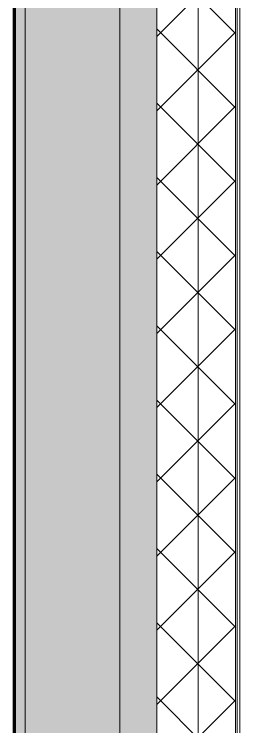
# Model space of a CAD drawing. Header units: millimetres. Extents: x 81731 to 272849, y -8553 to 29000.
# Drawn here: x 124809 to 125238, y 4971 to 6329 of the extents above; entities that cross this region are included whole.
import ezdxf

# ---------------------------------------------------------------- set-up
doc = ezdxf.new("R2010")
doc.units = ezdxf.units.MM
doc.linetypes.add('Осевая', pattern=[3175, 635, -476.25, 1587.5, -476.25])
for name, color, linetype, lineweight in [('A-WALL', 7, 'Continuous', 9), ('I-WALL', 7, 'Continuous', 9), ('Оси-2', 7, 'Осевая', 9)]:
    doc.layers.add(name, color=color, linetype=linetype, lineweight=lineweight)
for name, color, linetype, lineweight, true_color in [('A-WALL-1', 7, 'Continuous', 9, 0xc0c0c0), ('A-WALL-2', 7, 'Continuous', 9, 0xff80c0), ('I-WALL-7', 7, 'Continuous', 80, 0xff80c0), ('S-WALL-ANLY-1', 7, 'Continuous', 5, 0x008040)]:
    doc.layers.add(name, color=color, linetype=linetype, lineweight=lineweight, true_color=true_color)

msp = doc.modelspace()

# ---------------------------------------------------------------- hatches: boundary and pattern name
at = {"layer": 'A-WALL'}
h = msp.add_hatch(dxfattribs=at)
h.set_pattern_fill('FP_1', color=256, style=0, pattern_type=2)
h.set_pattern_definition([(45, (0, 0), (-70.71068, 70.71068), []), (135, (0, 0), (-70.71068, -70.71068), [])])
h.paths.add_polyline_path([(125230, -250), (125230, 7700), (125080, 7698.9), (125080, -250)])
h.paths.add_polyline_path([(125080, 10000), (125230, 10000), (125230, 11920), (125080, 11920), (125080, 10307.4)])
h.paths.add_polyline_path([(125230, 13120), (125230, 21400), (125080, 21400), (125080, 13120)])
at = {"layer": 'I-WALL'}
h = msp.add_hatch(dxfattribs=at)
h.set_pattern_fill('FP_39', color=256, style=0, pattern_type=2)
h.set_pattern_definition([(0, (0, 0), (121.92, 30.48), [10.058, -81.382, 10.058, -81.382, -487.68]), (0, (0, 0), (121.92, 30.48), [-182.88, 10.058, -172.822, 10.058, -81.382, -213.36]), (0, (0, 0), (121.92, 30.48), [-457.2, 10.058, -50.902, 10.058, -142.342]), (120, (45.72, 15.24), (-87.356454, 90.345817), [10.058, -81.382, 10.058, -81.382, -487.68]), (120, (45.72, 15.24), (-87.356454, 90.345817), [-182.88, 10.058, -172.822, 10.058, -81.382, -213.36]), (120, (45.72, 15.24), (-87.356454, 90.345817), [-457.2, 10.058, -50.902, 10.058, -142.342]), (240, (60.96, 76.2), (-34.563546, -120.825817), [10.058, -81.382, 10.058, -81.382, -487.68]), (240, (60.96, 76.2), (-34.563546, -120.825817), [-182.88, 10.058, -172.822, 10.058, -81.382, -213.36]), (240, (60.96, 76.2), (-34.563546, -120.825817), [-457.2, 10.058, -50.902, 10.058, -142.342])])
h.paths.add_polyline_path([(124810, 170), (124830, 170), (124830, 9980), (124810, 9980), (124810, 171)])
h = msp.add_hatch(dxfattribs=at)
h.set_pattern_fill('FP_2', color=256, style=0, pattern_type=2)
h.set_pattern_definition([(45, (0, 0), (-57.024626, 57.024626), []), (45, (57.025, 0), (-57.024626, 57.024626), [100.806, -20.161, 3.353, -16.808])])
h.paths.add_polyline_path([(125080, -100), (125080, 7700), (124830, 7698.9), (124830, -100)])

# ---------------------------------------------------------------- linework, layer by layer
at = {"layer": 'A-WALL'}
for p, q in [((124830, 150), (124830, 7700)), ((125230, -250), (125230, 7700)), ((125233, -253), (125233, 7700))]:
    msp.add_line(p, q, dxfattribs=at)
at = {"layer": 'A-WALL-1'}
for p, q in [((125238, -258), (125238, 21558)), ((125080, 10000), (125080, -100))]:
    msp.add_line(p, q, dxfattribs=at)
at = {"layer": 'A-WALL-2'}
msp.add_line((124810, 171), (124810, 9980), dxfattribs=at)
at = {"layer": 'I-WALL-7'}
msp.add_line((124809, 9979), (124809, 171), dxfattribs=at)
at = {"layer": 'S-WALL-ANLY-1'}
msp.add_line((125159, -179), (125159, 7700), dxfattribs=at)
at = {"layer": 'Оси-2'}
msp.add_line((125010, 593.7), (125010, 19415.1), dxfattribs=at)

doc.saveas('drawing.dxf')
